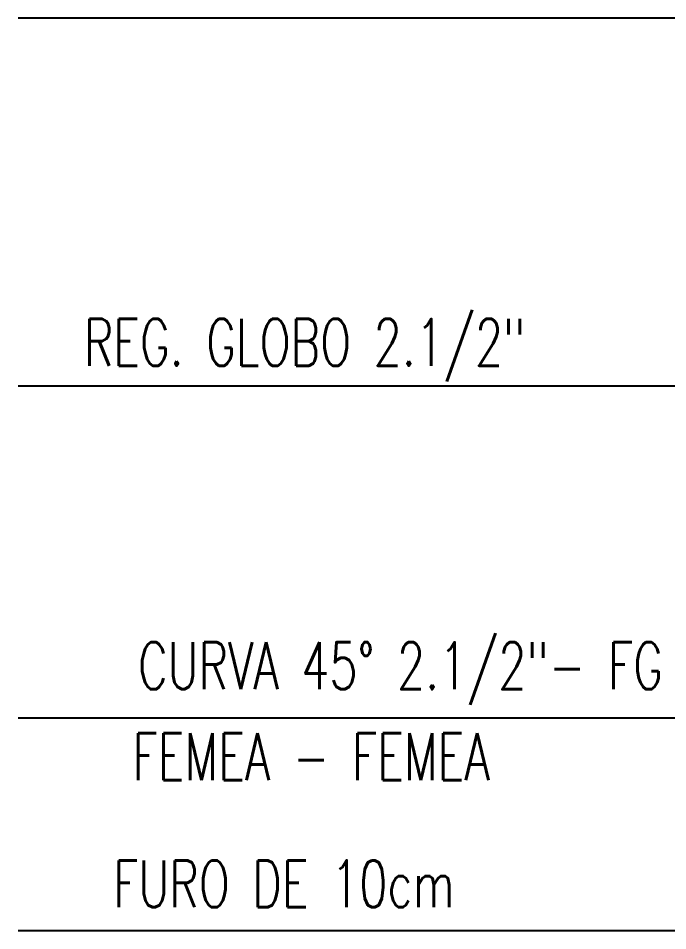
# Model space of a CAD drawing. Header units: millimetres. Extents: x 1822 to 2319, y 1244 to 1347.
# Drawn here: x 2315.242 to 2315.934, y 1344.221 to 1345.193 of the extents above; entities that cross this region are included whole.
import ezdxf
from ezdxf.enums import TextEntityAlignment as Align

# ---------------------------------------------------------------- set-up
doc = ezdxf.new("R2010")
doc.units = ezdxf.units.MM
doc.layers.add('I-NORMO_INST', color=4, linetype='Continuous')
doc.styles.add('60', font='ROMANS.SHX', dxfattribs={"height": 0.09})

msp = doc.modelspace()

# ---------------------------------------------------------------- linework, layer by layer
at = {"layer": 'I-NORMO_INST'}
for p, q in [((2316.47134, 1345.19341), (2315.24193, 1345.19341)), ((2316.49921, 1344.80139), (2315.24193, 1344.80139)), ((2316.86898, 1344.44769), (2315.24193, 1344.44769)), ((2316.79731, 1344.22121), (2315.24193, 1344.22121))]:
    msp.add_line(p, q, dxfattribs=at)

# ---------------------------------------------------------------- texts
at = {"layer": 'I-NORMO_INST', "color": 4, "style": '60', "width": 0.7}
msp.add_text('REG. GLOBO 2.1/2"', height=0.05, dxfattribs=at).set_placement((2315.31182, 1344.84813), align=Align.MIDDLE_LEFT)
for s, p in [('CURVA 45%%D 2.1/2"- FG', (2315.92921, 1344.50357)), ('FEMEA - FEMEA', (2315.74466, 1344.40668)), ('FURO DE 10cm', (2315.70751, 1344.27117))]:
    msp.add_text(s, height=0.05, dxfattribs=at).set_placement(p, align=Align.MIDDLE_RIGHT)

doc.saveas('drawing.dxf')
